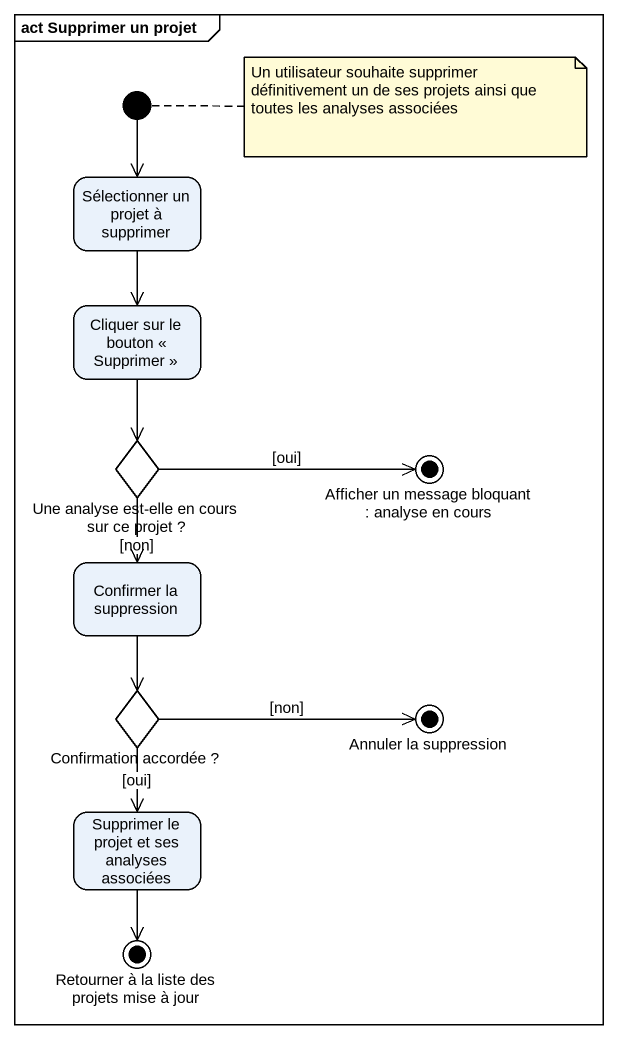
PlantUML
@startuml
mainframe act Supprimer un projet
hide empty description
state initial1 <<start>>
state "Sélectionner un projet à supprimer" as Sélectionner_un_projet_à
state "Cliquer sur le bouton << Supprimer >>" as Cliquer_sur_le_bouton
state "Une analyse est-elle en cours sur ce projet ?" as Une_analyse_est_elle_en <<choice>>
state "Afficher un message bloquant : analyse en cours" as Afficher_un_message <<end>>
state "Confirmer la suppression" as Confirmer_la_suppression
state "Confirmation accordée ?" as Confirmation_accordée <<choice>>
state "Annuler la suppression" as Annuler_la_suppression <<end>>
state "Supprimer le projet et ses analyses associées" as Supprimer_le_projet_et_ses
state "Retourner à la liste des projets mise à jour" as Retourner_à_la_liste_des <<end>>
initial1 --> Sélectionner_un_projet_à
Sélectionner_un_projet_à --> Cliquer_sur_le_bouton
Cliquer_sur_le_bouton --> Une_analyse_est_elle_en
Une_analyse_est_elle_en -right-> Afficher_un_message : [oui]
Une_analyse_est_elle_en --> Confirmer_la_suppression : [non]
Confirmer_la_suppression --> Confirmation_accordée
Confirmation_accordée -right-> Annuler_la_suppression : [non]
Confirmation_accordée --> Supprimer_le_projet_et_ses : [oui]
Supprimer_le_projet_et_ses --> Retourner_à_la_liste_des
note right of initial1 : Un utilisateur souhaite supprimer définitivement un de ses projets ainsi que toutes les analyses associées
@enduml
